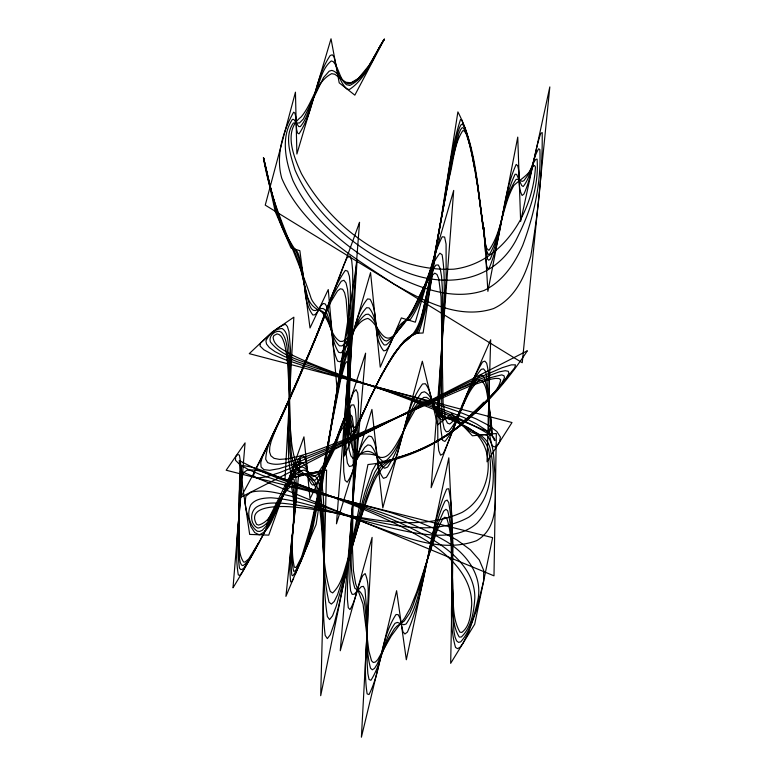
<?xml version="1.0" encoding="UTF-8"?>
<svg xmlns="http://www.w3.org/2000/svg" width="776" height="776" viewBox="0 0 776 776"><rect width="100%" height="100%" fill="white"/><g stroke="black" fill="none" stroke-linecap="round" stroke-linejoin="round"><path stroke-width="1.16" d="M312.466 345.281C324.213 320.857 329.635 292.513 345.339 270.397L347.696 271.154L349.413 276.411L350.383 286.955L350.063 323.864L345.873 439.808L346.222 454.493L347.425 463.146L349.384 466.522L351.926 465.862L354.904 462.389L364.769 447.354L367.834 444.9L370.55 445.414C377.155 451.768 376.719 463.233 384.644 468.277L387.583 467.036C403.151 444.425 404.878 414.52 421.533 392.656L424.443 391.744C434.036 396.594 433.25 410.184 441.078 416.887C445.23 419.826 450.759 417.42 455.056 420.088C466.25 431.281 487.376 431.883 490.403 449.935C495.631 474.602 495.117 503.896 476.842 523.257C459.537 538.631 434.744 535.944 413.608 532.724C390.037 528.34 366.941 521.86 343.972 515.06C319.877 508.416 296.015 499.511 270.892 497.785C263.685 498.047 255.391 498.696 250.696 504.972C246.506 513.508 249.435 525.915 257.36 531.269L259.747 531.405L262.337 530.28L268.166 523.965L274.937 511.84L289.71 479.345L296.306 466.977L299.1 463.544L301.466 462.428L303.464 463.301C307.956 468.18 307.897 475.94 313.058 480.266L315.085 480.228C334.592 459.722 336.066 428.09 351.615 404.985L353.808 404.888L355.36 409.224L356.165 418.856L356.126 434.23L350.471 548.486L349.792 582.252L350.616 590.798L352.129 594.329L354.157 594.261L361.306 586.675L363.391 586.384L365.011 589.576L366.553 608.452L367.194 663.713L367.853 673.655L369.046 679.485L370.918 680.29C382.161 662.888 382.937 640.278 394.984 623.322L397.322 622.42L403.782 624.728L406.129 623.991C418.924 605.047 420.437 580.574 427.46 559.166C433.134 539.805 436.054 519.26 445.065 501.063L447.151 500.093L448.77 502.635L450.827 516.234L451.739 537.817L452.253 601.633L453.902 631.024L455.066 637.135L456.618 640.879L458.519 642.382L460.701 641.859C471.08 630.325 474.505 614.029 478.006 599.305C482.691 574.696 465.561 552.551 445.22 540.843C380.89 503.634 304.328 495.602 239.241 460.498C242.801 496.155 234.653 532.588 239.464 568.119L240.773 569.574L242.374 569.312L244.197 567.673L250.444 557.857M308.673 354.457C319.625 330.139 326.395 303.416 341.343 281.174L343.933 280.291L346.018 282.949L347.551 289.496L348.531 299.982L348.977 331.459L347.435 411.474L348.152 440.894L349.268 450.274L350.927 455.978L353.07 458.373L355.612 458.16C367.931 446.287 372.218 451.68 382.665 461.293L385.468 461.206C404.829 444.881 403.995 413.492 423.686 397.419L426.412 397.312C433.512 400.969 435.472 409.709 441.108 414.956C444.949 418.739 450.681 418.73 455.299 421.048C469.063 429.303 487.813 435.85 489.307 454.62C493.255 476.949 488.346 503.343 468.83 517.175C431.097 537.981 386.283 523.131 346.882 515.574C324.717 510.637 302.601 504.895 279.894 503.052C271.93 502.935 263.345 502.654 256.381 507.165C249.649 512.082 250.008 524.586 257.875 528.087C269.602 526.322 272.987 511.229 278.797 502.635C285.781 490.878 289.351 475.814 300.574 467.259L302.766 467.065C307.568 468.743 308.673 475.145 313.659 476.512C324.795 472.681 326.909 457.685 332.351 448.499C338.336 437.431 340.363 422.736 350.248 414.491L352.139 416.508C357.93 451.06 351.926 486.562 352.197 521.365C352.837 543.53 348.055 567.043 354.981 588.47C365.312 592.36 364.701 605.115 365.738 614.408C367.611 632.294 365.777 650.783 370.55 668.233L372.325 669.795L374.507 668.417L377.039 664.431L388.786 638.173L394.334 628.899L396.895 626.164L404.238 621.052L409.709 613.04L412.813 606.017L419.758 585.686L438.1 523.742L443.717 511.093L445.909 509.328L447.674 510.647C453.795 535.721 450.817 562.105 452.34 587.723C454.232 603.825 450.381 622.779 459.266 637.028L461.293 637.028C471.585 627.299 473.903 611.556 474.815 598.015C475.174 572.93 455.396 553.87 435.588 541.522C393.286 515.933 345.495 501.878 299.439 484.787C280.349 479.587 262.53 467.86 242.898 465.6L240.987 467.656L239.609 477.521L238.61 536.177L239.503 558.662L240.366 562.726L241.54 565.006L242.975 565.636C251.046 560.485 253.897 550.038 259.009 542.288L248.698 558.924L245.119 562.018L243.567 562.057C236.602 551.416 240.327 536.701 238.989 524.547C240.24 507.378 236.593 488.725 243.664 472.584L246.787 470.343C257.225 468.423 267.264 473.806 277.08 476.532C292.222 481.847 307.257 487.435 322.273 493.07C358.677 507.097 395.469 521.132 428.594 542.055C450.128 555.994 472.167 577.034 471.701 604.679C470.809 614.194 470.043 626.203 461.817 632.421L459.906 632.159C450.458 615.329 454.397 593.931 452.175 575.278C450.555 556.295 453.009 536.216 446.656 518.019L444.823 517.194L442.64 518.979L437.227 530.057L416.722 592.078L410.329 607.889L404.606 618.113L391.308 635.864L377.718 659.678L375.38 662.044L373.314 662.51L371.549 660.803L368.862 650.996L363.042 604.145L355.65 583.775L353.429 570.632L352.459 548.467L353.429 467.821L352.915 441.301L350.762 426.072L349.016 423.065L346.872 422.871C334.922 435.772 331.614 454.435 321.041 468.462C317.345 475.901 309.74 473.709 304.328 470.081C292.048 471.139 288.575 487.212 282.241 495.699C275.315 505.603 271.387 521.559 258.573 525.08L256.623 524.353C244.43 502.557 290.02 506.175 299.711 507.756C352.896 512.781 410.455 535.653 462.05 512.422C495.146 493.943 499.356 437.8 460.216 423.919C453.174 419.874 444.512 418.293 439.167 411.687C431.369 398.912 420.563 397.487 413.55 412.589C407.109 423.26 402.104 434.705 395.712 445.395C392.181 450.672 387.796 458.47 380.327 457.404C372.761 452.883 364.429 454.202 356.3 454.018L354.06 451.923L352.139 447.791L349.462 431.776L348.337 405.111L347.861 321.972L346.144 299.429L344.622 292.765L342.652 289.283L340.257 288.788L337.482 290.961L331.042 301.544L297.509 380.395M308.741 353.963L290.079 397.584M295.501 573.823L308.693 542.346L313.223 526.264L323.078 475.475L345.145 341.178L348.172 326.162L350.354 318.305L351.693 317.607C353.361 358.784 345.145 400.047 348.492 441.204L349.54 442.63L350.995 440.525L357.552 425.432M301.233 371.762L304.968 362.955M297.567 379.92L286.431 405.673L262.307 457.054L260.765 462.641L261.075 466.958L263.85 469.635L269.699 470.324L279.244 468.636L293.085 464.213L333.661 447.18L475.397 380.822L499.143 371.879L505.244 370.715L508.29 371.277L508.92 373.178C502.993 384.945 492.77 394.024 484.098 403.801M293.871 388.369L276.343 427.644L271.231 441.108L269.796 446.928L269.544 451.894L270.843 455.774L274.054 458.344L279.535 459.411L287.518 458.81L298.159 456.472L311.448 452.398L344.951 439.643L470.683 385.779L489.753 379.435L495.505 378.378L499.036 378.542L500.685 379.726C499.055 390.764 487.968 398.001 481.188 406.275M359.142 421.911L360.753 418.312M362.344 414.772L354.341 432.416L351.528 435.879L350.393 435.229C345.33 402.686 352.935 369.24 349.491 336.493L348.114 337.405C332.943 400.503 326.725 465.464 311.603 528.601C306.937 544.665 302.785 562.163 292.872 575.782L291.844 575.152C288.303 543.51 298.091 511.287 294.152 479.675L293.027 478.899C283.9 488.599 280.689 502.848 273.782 514.265M271.697 518.368C277.954 508.154 280.97 494.593 290.331 486.804L291.495 487.406C297.887 513.305 288.43 541.173 294.337 567.14L295.404 567.528L296.694 566.596L301.612 556.993L310.274 528.272L318.616 490.801L340.625 379.697L344.98 364.186L346.532 361.703L347.687 362.644C351.635 383.751 347.124 405.935 352.556 426.771L353.652 427.77L356.252 426.082L363.905 411.425M286.49 405.208C279.806 423.172 266.76 439.72 265.712 459.256L267.642 462.603C279.438 467.579 292.251 460.216 303.726 457.423C331.11 447.451 357.62 435.297 384.139 423.269C423.269 407.361 460.343 383.916 501.82 374.876L504.07 375.807L504.458 377.747C500.219 387.951 491.305 395.343 484.137 403.52M363.934 411.28L365.486 407.992M367.106 404.296L356.048 427.935A15.064 3.434 -73.1 0 1 352.052 431.233C345.233 405.305 353.255 377.029 347.803 350.897L346.3 352.935L341.741 370.22L321.283 479.384L312.282 522.684L307.441 541.279L301.301 559.283L296.199 569.594L294.802 571.107L293.638 571.272C287.392 542.754 299.002 511.791 292.222 483.351L290.961 483.341L287.76 487.008L277.895 505.845M365.506 407.837L368.581 401.464M367.019 404.771L362.314 414.879M367.077 404.461L370.21 397.719M368.629 401.144L376.205 385.847M368.61 401.308L370.123 398.214M284.113 493.361L292.251 476.231L294.036 473.253L295.346 472.953C299.779 509.037 286.664 545.809 290.68 581.922L291.902 581.486L293.58 578.324M370.152 398.049L371.655 395.023M371.714 394.683L373.237 391.55M371.685 394.858L374.701 388.844M374.779 388.31L376.263 385.488M376.292 385.303L377.757 382.549M376.234 385.662L377.699 382.917M271.649 518.155L265.402 530.522M377.786 382.355L382.199 373.974M269.553 522.238L261.173 538.495M377.728 382.733L379.183 380.065M471.992 153.066L477.803 187.637L485.417 243.538L486.804 248.514L488.919 250.357C502.208 231.471 502.373 205.64 513.867 185.416C520.531 179.159 528.931 174.93 533.267 166.025L534.586 165.55L535.43 167.005C533.073 212.789 502.605 263.18 453.805 269.175C389.95 272.25 331.342 227.62 301.428 173.611C293.784 156.994 282.794 130.766 301.04 117.05C312.65 103.79 315.328 82.052 331.662 73.652L334.854 74.283L345.679 82.217L350.975 82.78L358.328 78.463L368.92 65.553L384.314 39.227L354.836 95.157L339.209 82.848L331.022 38.8L296.888 154.026L295.452 92.179L265.246 205.136L522.238 362.741L549.825 86.922L520.648 221.393L517.747 137.119L487.891 291.349L484.03 227.484L483.205 229.192C477.589 189.81 476.648 147.886 457.898 111.909L423.075 333.001L414.015 333.36L404.18 340.693L393.597 354.283L382.287 373.382L370.288 397.225L344.36 456.016L357.057 261.008L316.133 524.401L285.917 596.366L300.351 458.926C280.243 503.052 258.389 546.45 233.004 587.81L245.08 442.883L226.175 470.227L492.624 537.652L474.689 624.243L450.672 663.335L453 545.208L448.819 457.83L406.323 659.736L396.604 590.72L361.403 737.2L372.111 537.38L340.266 650.744L365.603 353.167L334.272 449.702L310.022 498.764L303.95 436.839L268.748 535.13L249.668 534.412L240.376 471.139L493.992 575.831L496.33 433.512L472.4 435.792L451.748 413.569L437.606 424.909L422.328 361.238L382.81 507.882L371.927 409.427L336.464 523.81L359.55 222.285C325.707 316.269 289.564 409.932 240.715 497.309L527.37 350.752C490.888 406.44 437.092 457.442 367.97 464.533L320.701 695.684L326.599 470.052L305.889 473.961L284.967 480.276L293.852 317.19L271.949 332.186L249.261 353.652L512.005 422.542L487.027 461.798L490.675 339.791L462.137 405.082L431.136 487.716L453.698 190.43L415.335 322.185L401.347 317.918L380.24 367.174L370.55 272.589L337.036 388.708L328.258 289.555L310.012 327.957L299.866 250.696L290.951 247.893L275.257 211.673L263.462 157.761C271.348 207.396 295.918 251.395 311.205 298.624C314.716 306.471 322.7 310.953 326.298 318.732C330.857 326.172 332.06 336.697 340.043 341.392L342.526 341.382C353.352 336.716 355.854 320.818 367.843 318.422C379.251 323.417 383.218 351.053 397.729 330.751C416.411 312.602 421.562 285.956 435.84 265.13L438.275 264.946L440.176 268.564L441.525 276.237L442.32 287.906L442.485 321.254L441.399 380.589L441.854 411.707L442.795 422.212L444.27 428.895L446.278 431.815L448.77 431.291C462.709 414.82 464.882 390.57 480.257 375.274L482.4 375.361L484.205 377.456L486.882 387.127L492.488 433.241L492.372 435.297L491.276 435.598C439.148 403.879 378.834 389.969 322.079 369.027C304.784 361.044 282.425 357.765 270.358 341.828C268.545 336.435 274.025 330.915 279.36 331.342L281.581 332.38C288.216 340.751 287.071 352.546 288.42 362.586C289.496 383.276 289.235 403.995 289.797 424.705C292.387 440.302 286.955 462.651 301.03 473.583C316.753 473.36 318.994 491.761 320.158 503.799C324.707 536.429 321.39 570.108 329.034 602.225L331.362 604.087L334.204 601.526L337.55 594.688L345.456 570.544L366.786 496.921L374.09 478.142L380.463 467.453L383.392 464.329L388.96 460.692L413.113 452.592L432.31 443.736L446.316 435.355L460.605 424.957M263.287 534.518L265.363 530.377M379.212 379.871L382.112 374.565M259.048 542.434L261.134 538.35M380.706 376.894L386.438 366.873M482.323 220.2C484.816 231.481 483.128 244.023 488.25 254.45L489.588 254.208C502.906 231.258 501.335 201.479 516.088 179.411L517.679 179.285L522.219 181.39L523.916 180.672L527.758 175.347L533.966 162.136L535.731 159.371L537.089 159.129C539.194 187.278 528.446 215.602 515.894 240.424C491.761 285.423 437.974 288.769 396.148 267.739C353.613 246.913 314.183 214.292 295.025 170.022C290.719 155.656 283.832 136.528 293.376 123.015L299.458 122.977L303.397 118.971L323.582 77.513L329.199 71.149L331.808 70.393C339.471 72.207 340.994 83.11 349.345 83.837C367.795 76.805 373.886 54.204 384.314 39.227C373.528 56.124 366.631 78.211 349.307 89.57L347.017 88.998C337.987 80.743 337.143 67.628 333.884 56.561L332.254 54.786L330.217 55.503C314.29 79.007 314.746 110.464 299.002 133.85L297.548 133.036L296.607 129.456L295.763 116.739L294.909 113.102L293.609 112.2C282.774 131.619 275.47 156.18 281.775 178.296C302.659 227.164 351.324 255.77 393.742 283.938C423.512 300.768 458.519 320.061 493.565 308.567C514.498 298.741 524.857 277.129 530.794 255.925C537.593 215.272 542.705 173.824 542.191 132.58L540.756 133.365C533.956 153.231 532.588 174.794 523.926 194.049L522.132 195.474C517.214 186.56 520.628 175.279 517.631 165.637L516.215 164.425C501.422 196.9 503.023 235.002 489.229 268.03L487.735 268.564L486.639 265.693L485.96 259.417M256.914 546.352L259.029 542.366M382.17 374.168L383.654 371.326A177.791 38.49 -72.7 0 1 387.942 363.828A146.451 31.709 -72.7 0 1 398.883 347.493C404.005 341.314 409.97 333.961 418.545 333.185C431.281 298.003 433.047 259.126 440.487 222.46C446.995 188.228 449.692 152.814 460.488 119.591L461.642 119.688L466.163 131.154L471.954 153.454M254.77 550.242L256.895 546.275M384.314 39.227C373.945 54.795 367.572 76.766 349.763 85.457L346.474 84.691C339.393 78.745 339.16 68.307 333.166 61.576L331.284 60.945C321.031 69.19 319.693 84.632 314.096 96.04C309.634 106.166 307.606 118.001 300.351 126.585L298.75 126.575L293.871 119.475L292.426 119.368C280.398 137.236 285.752 161.68 292.921 180.498C313.378 223.779 354.06 253.325 394.945 275.839C422.251 288.885 453.844 300.622 484.011 290.505C502.732 281.455 514.624 263.821 522.752 245.284C534.14 214.855 541.338 182.079 539.853 149.477L538.612 148.817C531.676 160.516 531.725 175.909 523.208 186.512L521.695 185.561L516.641 174.387L515.109 174.212C502.421 200.8 501.888 231.908 490.306 259.038L488.764 260.222L487.522 259.097C483.477 233.615 481.285 207.764 477.221 182.127M252.627 554.103L254.751 550.165M383.625 371.52L385.032 369.163M252.607 554.025L241.763 572.989L239.803 575.326L238.31 574.948C231.714 535.43 246.632 494.545 239.386 455.095L237.747 454.484L235.632 456.55L235.497 460.284L239.813 464.64L248.601 469.625L261.842 475.232L301.699 488.337L390.483 512.509L417.119 521.394L439.323 530.571L457.074 540.048L470.382 549.825L479.248 559.894L483.671 570.273L483.652 580.943L476.503 610.082L468.5 632.537L462.68 643.789L459.887 647.446L457.5 648.649L455.531 647.397C447.645 619.917 453.941 590.381 452.253 562.134C451.176 537.749 453.727 512.626 448.664 488.715L446.646 489.093C427.178 534.654 427.178 586.54 407.41 632.062L404.917 634.011L402.928 631.742L400.047 618.288L398.233 614.708L396.022 614.505C380.395 638.289 381.802 669.397 369.027 694.539L367.135 693.909C363.071 667.767 367.572 641.073 367.756 614.757C366.912 601.274 370.656 586.258 365.137 573.571L362.819 575.511C357.115 586.307 356.397 599.14 350.015 609.567L348.269 607.686L347.415 599.382L347.454 584.658L350.209 535.944L357.503 439.876L358.522 402.434L357.707 392.947L356 389.62L353.41 392.443L335.154 443.765L325.231 467.734L319.256 479.5L316.656 483.031L314.329 484.825L312.291 484.893C305.366 477.618 308.751 465.949 304.561 457.326L302.659 455.842L300.312 456.87C289.108 471.721 285.84 490.82 278.05 507.465C272.851 516.709 270.087 530.648 259.203 534.771L254.741 532.637L250.89 526.594L246.254 510.201L245.022 502.78L245.914 496.184L250.91 492.207C264.18 489.006 277.624 493.196 290.563 496.039C316.705 503.411 342.032 513.285 367.184 523.49C401.512 535.595 440.031 553.977 476.619 540.678C500.151 527.059 494.826 496.553 494.923 473.612C493.439 460.973 495.098 446.248 487.153 435.501L484.36 434.657A611.895 116.41 -83 0 1 462.069 424.685C457.607 418.953 449.246 414.51 442.902 420.068L441.108 419.729C430.923 410.485 433.493 394.092 425.394 383.732L422.532 383.984C402.366 411.135 404.635 448.974 386.39 477.25L383.46 478.346C374.129 466.745 379.93 449.023 371.558 436.694L368.852 436.025C356.019 448.014 357.038 468.316 347.163 482.216L345.01 480.266L343.778 471.818L343.467 456.88L345.582 407.487L350.461 338.385L352.799 287.256L352.673 270.785L351.693 260.377L349.84 256.031L347.134 257.748L343.574 265.528L320.042 326.88L297.392 381.355L275.558 429.351L254.499 471.313L253.51 476.26L257.428 478.103L266.255 476.842L279.99 472.487L298.634 465.028L350.665 440.797L469.606 381.753L502.295 367.669L511.326 364.856L515.487 364.856L514.769 367.678L496.155 390.92L481.071 407.109L466.337 420.689A193.137 85.389 -60.1 0 1 443.435 437.606A236.137 100.861 -58.9 0 1 423.977 448.247L399.63 457.452A517.553 194.834 -52.4 0 1 378.465 462.545L375.632 464.824L372.393 470.644L364.681 492.935L355.33 529.416L338.84 605.435L334.175 623.623L330.343 634.671L327.346 638.59L325.173 635.369C320.992 601.633 325.154 567.518 324.29 533.636C323.126 513.625 325.6 492.45 318.626 473.311L316.239 472.002L295.433 477.114L293.047 476.58L291.126 473.399L289.681 467.569L288.691 459.101L288.119 434.211L290.272 379.736L290.573 350.092L288.944 331.585L287.411 326.502L285.393 324.203C275.771 327.811 268.457 336.367 260.6 342.924L259.999 345.97L263.85 349.772L272.163 354.302L284.938 359.579L323.864 372.354L411.222 396.478L437.325 404.393L458.926 411.852L476.037 418.836L488.647 425.364L496.766 431.437L500.384 437.034L499.511 442.175L496.621 445.822L494.166 446.947L492.159 445.56C483.729 418.991 493.303 390.115 486.649 363.197L484.845 361.121L482.536 361.965C465.707 390.667 456.986 423.541 443.183 453.766L440.564 455.192L438.779 450.672L437.829 440.225L437.722 423.841L440.011 373.266L446.151 278.157L446.084 244.062L444.619 237.068L442.204 236.777C428.944 263.113 427.363 295.016 410.281 319.518C395.197 320.837 394.586 341.217 385.876 350.364L383.683 350.897C372.14 336.639 379.338 314.746 370.084 299.235L367.572 298.935C352.382 316.608 355.437 344.272 340.13 361.8L337.676 361.18C329.063 343.448 335.057 321.4 325.319 304.027L323.408 303.455C319.159 306.006 318.761 311.826 314.823 314.746L312.864 315.027C302.601 301.321 305.88 281.62 301.224 265.586C299.497 259.31 299.449 250.929 292.969 247.554C274.85 221.238 271.551 187.938 263.462 157.761C269.272 182.923 274.956 208.337 285.122 232.179M385.061 368.949L387.855 364.468M386.496 366.456L394.809 353.429A141.125 30.555 -72.7 0 1 404.024 342.012L415.199 332.943L417.992 328.296L421.378 318.587L431.029 274.549L452.408 159.429L458.858 133.744L460.469 129.922L461.856 128.011L463.068 127.604C471.129 139.69 471.624 155.928 474.951 169.954M387.884 364.254L389.261 362.14M389.29 361.926L390.658 359.899M390.687 359.676L394.78 353.662A141.348 30.613 -72.7 0 1 403.995 342.264C419.923 332.206 422.483 312.272 426.354 295.307C434.735 256.342 441.253 216.999 449.12 177.927C453.514 162.397 453.756 144.481 462.719 130.756L463.893 130.678L465.949 133.239L469.47 143.977M392.074 357.513L393.442 355.427M404.053 341.731L409.068 337.298L415.073 334.019L417.604 331.575L422.619 317.588L430.292 280.796L453.339 151.349L457.84 132.463L459.586 127.458L461.051 124.81L462.302 124.082L464.349 126.595L467.86 137.08L473.447 161.806M460.643 424.724C443.319 438.624 423.56 449.566 402.356 456.278C384.644 459.353 375.225 476.221 369.939 491.858C362.276 512.014 356.426 532.792 350.005 553.366C344.573 566.383 343.283 582.912 332.661 592.913L330.285 591.496C320.265 559.496 324.62 524.721 316.443 492.188C315.91 479.461 303.474 475.572 297.256 466.832C287.896 441.709 291.029 413.996 288.924 387.699C288.139 373.004 287.954 358.095 284.443 343.72C283.124 339.956 281.717 334.611 277.1 333.884L273.88 335.571L273.123 337.482C274.006 346.513 284.53 350.199 291.126 354.506C313.96 365.816 338.22 373.867 362.12 382.607C404.703 396.575 445.88 414.549 487.279 431.31L489.588 430.825C493.245 421.969 488.899 411.678 488.55 402.414C486.814 395.1 487.192 386.089 481.527 380.492L479.384 380.366C465.115 391.288 463.902 413.026 449.789 423.997L447.5 423.124L445.608 419.389L443.106 402.792L441.059 296.83L438.77 278.749L436.985 274.452L434.783 273.152C421.281 284.414 417.886 304.881 406.944 318.771C400.464 326.23 395.886 336.93 386.574 341.033L384.489 340.46C376.273 333.67 377.446 320.032 368.367 314.183L365.806 314.455C354.758 322.263 353.216 338.346 341.974 345.892L339.481 345.834C329.849 336.939 331.74 321.118 322.855 311.525C313.95 309.391 308.091 302.33 306.704 293.066C302.349 277.818 300.011 261.813 292.63 247.593C277.022 219.899 270.543 188.422 263.462 157.761M460.575 425.2C446.966 436.025 431.941 445.133 415.81 451.661M410.388 453.756L383.664 462.001L377.922 467.239L374.769 472.274L367.659 489.404L363.585 502.402L344.893 575.326L336.183 606.376L332.535 615.863L329.558 619.558L327.365 616.551C320.682 573.774 326.599 529.93 319.547 487.173C318.092 471.837 309.42 473.68 298.294 474.941C290.466 470.595 291.291 459.683 289.933 452.039C288.837 434.347 289.254 416.615 289.39 398.912C289.506 381.559 289.933 364.186 288.72 346.872C287.537 340.732 288.109 332.409 282.241 328.529C275.276 328.539 268.545 334.766 265.916 340.916L266.527 344.04L269.369 347.59L274.995 351.635L283.958 356.262L296.83 361.558L334.262 374.129L426.829 403.365L464.048 417.604L476.765 424.094L485.601 429.855L491.179 434.647L494.118 438.197L495.03 440.254L494.535 440.574L491.8 434.919L490.665 428.604L486.63 375.904L485.31 371.006L483.516 368.872L481.275 369.327C463.786 390.192 461.856 420.417 444.92 441.428L442.65 440.39C436.034 407.575 442.485 373.363 442.262 340.101C442.417 311.739 446.714 282.9 442.107 254.761L439.885 253.18C424.996 272.269 424.307 299.429 408.7 318.325C398.903 325.192 395.353 337.541 386.303 344.884L384.149 344.971C375.05 334.873 377.873 318.402 369.104 307.897L366.582 307.713C354.438 320.333 353.458 340.363 341.159 352.828L338.695 352.323C330.295 339.626 332.584 322.69 324.921 309.673L323.058 308.528L321.099 308.538L315.124 310.584L313.194 310.284L311.36 308.673L309.653 305.405L306.549 294.928L298.886 258.641L296.451 252.219L286.373 235.283M470.353 146.47L471.158 149.884M472.768 156.771L475.756 173.475M475.785 173.077L482.071 218.706M475.727 173.882L476.445 178.325M476.512 177.529L484.263 235.002M484.408 235.681L485.504 251.948M483.904 402.453A184.038 82.304 -60.5 0 1 460.643 423.812M285.985 483.506A422.396 52.69 -70.1 0 1 267.671 520.521M394.839 353.225A140.922 30.516 -72.7 0 1 404.053 341.75M483.943 402.162A184.29 82.392 -60.5 0 1 460.634 423.589M278.914 501.092A424.811 52.632 -70.1 0 1 266.488 525.633"/></g></svg>
